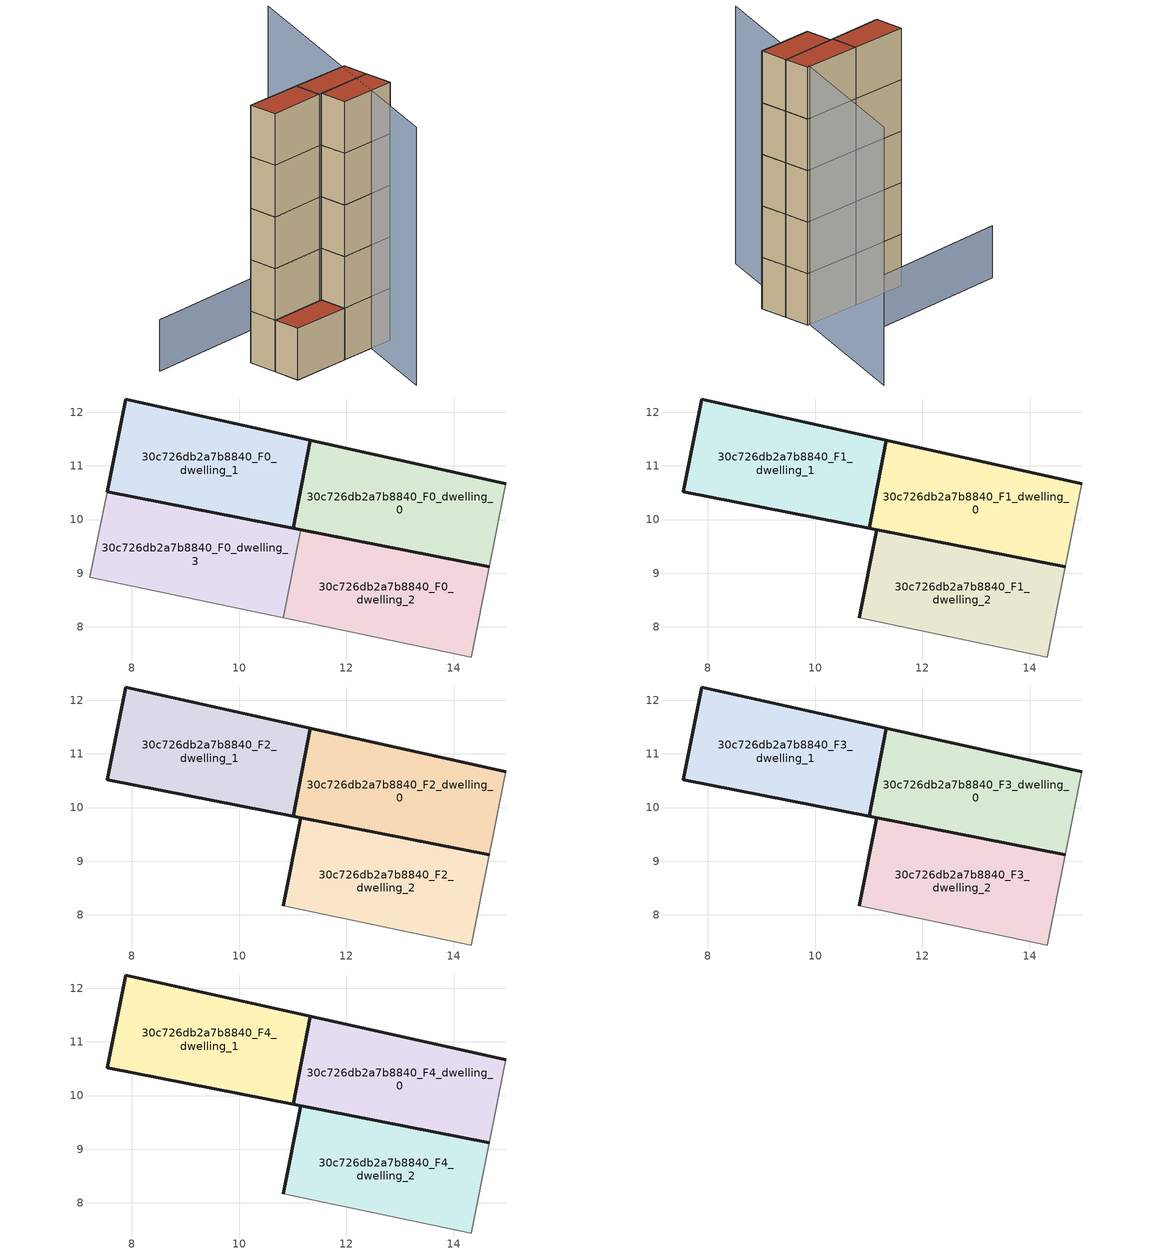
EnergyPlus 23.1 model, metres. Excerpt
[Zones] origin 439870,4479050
30c726db2a7b8840_F0_dwelling_0
 floor ground (EU_floor_Construction): 14.66,9.12 14.97,10.67 11.33,11.48 11.01,9.84 z0
 wall outside (EU_wall_Construction): 14.66,9.12 11.01,9.84 11.33,11.48 14.97,10.67 z0:3
 wall adiabatic (EU_wall_Construction): 14.97,10.67 14.66,9.12 z0:3
30c726db2a7b8840_F0_dwelling_1
 floor ground (EU_floor_Construction): 11.01,9.84 11.33,11.48 7.89,12.25 7.54,10.52 z0
 wall outside (EU_wall_Construction): 7.54,10.52 7.89,12.25 11.33,11.48 11.01,9.84 7.54,10.52 z0:3
30c726db2a7b8840_F0_dwelling_2
 floor ground (EU_floor_Construction): 14.33,7.44 14.66,9.12 11.15,9.81 10.82,8.17 z0
 wall outside (EU_wall_Construction): 11.15,9.81 14.66,9.12 z0:3
 wall adiabatic (EU_wall_Construction): 14.66,9.12 14.33,7.44 10.82,8.17 z0:3
 wall to 30c726db2a7b8840_F0_dwelling_3 (EU_wall_Construction): 10.82,8.17 11.15,9.81 z0:3
30c726db2a7b8840_F0_dwelling_3
 floor ground (EU_floor_Construction): 10.82,8.17 11.15,9.81 7.54,10.52 7.22,8.92 z0
 wall outside (EU_wall_Construction): 7.54,10.52 11.15,9.81 z0:3
 wall adiabatic (EU_wall_Construction): 10.82,8.17 7.22,8.92 7.54,10.52 z0:3
 roof outside (EU_roof_Construction): 11.15,9.81 10.82,8.17 7.22,8.92 7.54,10.52 z3
30c726db2a7b8840_F1_dwelling_0
 floor to 30c726db2a7b8840_F0_dwelling_0 (EU_floor_Construction): 14.66,9.12 14.97,10.67 11.33,11.48 11.01,9.84 z3
 wall outside (EU_wall_Construction): 14.66,9.12 11.01,9.84 11.33,11.48 14.97,10.67 z3:6
 wall adiabatic (EU_wall_Construction): 14.97,10.67 14.66,9.12 z3:6
30c726db2a7b8840_F1_dwelling_1
 floor to 30c726db2a7b8840_F0_dwelling_1 (EU_floor_Construction): 11.01,9.84 11.33,11.48 7.89,12.25 7.54,10.52 z3
 wall outside (EU_wall_Construction): 7.54,10.52 7.89,12.25 11.33,11.48 11.01,9.84 7.54,10.52 z3:6
30c726db2a7b8840_F1_dwelling_2
 floor to 30c726db2a7b8840_F0_dwelling_2 (EU_floor_Construction): 14.33,7.44 14.66,9.12 11.15,9.81 10.82,8.17 z3
 wall outside (EU_wall_Construction): 10.82,8.17 11.15,9.81 14.66,9.12 z3:6
 wall adiabatic (EU_wall_Construction): 14.66,9.12 14.33,7.44 10.82,8.17 z3:6
30c726db2a7b8840_F2_dwelling_0
 floor to 30c726db2a7b8840_F1_dwelling_0 (EU_floor_Construction): 14.66,9.12 14.97,10.67 11.33,11.48 11.01,9.84 z6
 wall outside (EU_wall_Construction): 14.66,9.12 11.01,9.84 11.33,11.48 14.97,10.67 z6:9
 wall adiabatic (EU_wall_Construction): 14.97,10.67 14.66,9.12 z6:9
30c726db2a7b8840_F2_dwelling_1
 floor to 30c726db2a7b8840_F1_dwelling_1 (EU_floor_Construction): 11.01,9.84 11.33,11.48 7.89,12.25 7.54,10.52 z6
 wall outside (EU_wall_Construction): 7.54,10.52 7.89,12.25 11.33,11.48 11.01,9.84 7.54,10.52 z6:9
30c726db2a7b8840_F2_dwelling_2
 floor to 30c726db2a7b8840_F1_dwelling_2 (EU_floor_Construction): 14.33,7.44 14.66,9.12 11.15,9.81 10.82,8.17 z6
 wall outside (EU_wall_Construction): 10.82,8.17 11.15,9.81 14.66,9.12 z6:9
 wall adiabatic (EU_wall_Construction): 14.66,9.12 14.33,7.44 10.82,8.17 z6:9
30c726db2a7b8840_F3_dwelling_0
 floor to 30c726db2a7b8840_F2_dwelling_0 (EU_floor_Construction): 14.66,9.12 14.97,10.67 11.33,11.48 11.01,9.84 z9
 wall outside (EU_wall_Construction): 14.66,9.12 11.01,9.84 11.33,11.48 14.97,10.67 z9:12
 wall adiabatic (EU_wall_Construction): 14.97,10.67 14.66,9.12 z9:12
30c726db2a7b8840_F3_dwelling_1
 floor to 30c726db2a7b8840_F2_dwelling_1 (EU_floor_Construction): 11.01,9.84 11.33,11.48 7.89,12.25 7.54,10.52 z9
 wall outside (EU_wall_Construction): 7.54,10.52 7.89,12.25 11.33,11.48 11.01,9.84 7.54,10.52 z9:12
30c726db2a7b8840_F3_dwelling_2
 floor to 30c726db2a7b8840_F2_dwelling_2 (EU_floor_Construction): 14.33,7.44 14.66,9.12 11.15,9.81 10.82,8.17 z9
 wall outside (EU_wall_Construction): 10.82,8.17 11.15,9.81 14.66,9.12 z9:12
 wall adiabatic (EU_wall_Construction): 14.66,9.12 14.33,7.44 10.82,8.17 z9:12
30c726db2a7b8840_F4_dwelling_0
 floor to 30c726db2a7b8840_F3_dwelling_0 (EU_floor_Construction): 14.66,9.12 14.97,10.67 11.33,11.48 11.01,9.84 z12
 wall outside (EU_wall_Construction): 14.66,9.12 11.01,9.84 11.33,11.48 14.97,10.67 z12:15
 wall adiabatic (EU_wall_Construction): 14.97,10.67 14.66,9.12 z12:15
 roof outside (EU_roof_Construction): 14.97,10.67 14.66,9.12 11.01,9.84 11.33,11.48 z15
30c726db2a7b8840_F4_dwelling_1
 floor to 30c726db2a7b8840_F3_dwelling_1 (EU_floor_Construction): 11.01,9.84 11.33,11.48 7.89,12.25 7.54,10.52 z12
 wall outside (EU_wall_Construction): 7.54,10.52 7.89,12.25 11.33,11.48 11.01,9.84 7.54,10.52 z12:15
 roof outside (EU_roof_Construction): 11.33,11.48 11.01,9.84 7.54,10.52 7.89,12.25 z15
30c726db2a7b8840_F4_dwelling_2
 floor to 30c726db2a7b8840_F3_dwelling_2 (EU_floor_Construction): 14.33,7.44 14.66,9.12 11.15,9.81 10.82,8.17 z12
 wall outside (EU_wall_Construction): 10.82,8.17 11.15,9.81 14.66,9.12 z12:15
 wall adiabatic (EU_wall_Construction): 14.66,9.12 14.33,7.44 10.82,8.17 z12:15
 roof outside (EU_roof_Construction): 14.66,9.12 14.33,7.44 10.82,8.17 11.15,9.81 z15
shading: 9.9,3.16 19.72,18.25 z0:15; 15.4,13.79 4.43,15.82 z0:3
[Building]
EU S2 Campaign: North Axis=0; Terrain=City; Solar Distribution=FullExterior
[Site:Location]
Madrid: Latitude=40.5; Longitude=-3.5; Time Zone=1; Elevation=609
[SizingPeriod:WeatherFileDays]
AnnualSizingPeriod: Begin Month=1; Begin Day of Month=1; End Month=12; End Day of Month=31; Day of Week for Start Day=Monday; Use Weather File Daylight Saving Period=No; Use Weather File Rain and Snow Indicators=No
[MATERIAL]
EU_InternalMass_Material: Roughness=MediumRough; Thickness=0.1; Conductivity=1; Density=1800; Specific Heat=900; Thermal Absorptance=0.9; Solar Absorptance=0.7; Visible Absorptance=0.7
[MATERIAL:NOMASS] Roughness=MediumRough; Thermal Absorptance=0.9; Solar Absorptance=0.7; Visible Absorptance=0.7
Name | Thermal Resistance
EU_wall_NoMass; EU_roof_NoMass | 2.16768
EU_floor_NoMass | 1.14339
[CONSTRUCTION]
EU_wall_Construction: EU_wall_NoMass
EU_roof_Construction: EU_roof_NoMass
EU_floor_Construction: EU_floor_NoMass
EU_InternalMass_Construction: EU_InternalMass_Material
[ZONE] Type=1; Multiplier=1; Ceiling Height=autocalculate; Floor Area=autocalculate; Part of Total Floor Area=Yes
Name | Volume
30c726db2a7b8840_F0_dwelling_0; 30c726db2a7b8840_F1_dwelling_0; 30c726db2a7b8840_F2_dwelling_0; 30c726db2a7b8840_F3_dwelling_0; 30c726db2a7b8840_F4_dwelling_0 | 18.2223
30c726db2a7b8840_F0_dwelling_1; 30c726db2a7b8840_F1_dwelling_1; 30c726db2a7b8840_F2_dwelling_1; 30c726db2a7b8840_F3_dwelling_1; 30c726db2a7b8840_F4_dwelling_1 | 18.2208
30c726db2a7b8840_F0_dwelling_2; 30c726db2a7b8840_F1_dwelling_2; 30c726db2a7b8840_F2_dwelling_2; 30c726db2a7b8840_F3_dwelling_2; 30c726db2a7b8840_F4_dwelling_2 | 18.2263
30c726db2a7b8840_F0_dwelling_3 | 18.2252
[INTERNALMASS] Construction=EU_InternalMass_Construction
Name | Zone or ZoneList | Surface Area
30c726db2a7b8840_F0_dwelling_0_EU_InternalMass | 30c726db2a7b8840_F0_dwelling_0 | 6.07409
30c726db2a7b8840_F0_dwelling_1_EU_InternalMass | 30c726db2a7b8840_F0_dwelling_1 | 6.07354
30c726db2a7b8840_F0_dwelling_2_EU_InternalMass | 30c726db2a7b8840_F0_dwelling_2 | 6.07549
30c726db2a7b8840_F0_dwelling_3_EU_InternalMass | 30c726db2a7b8840_F0_dwelling_3 | 6.07507
30c726db2a7b8840_F1_dwelling_0_EU_InternalMass | 30c726db2a7b8840_F1_dwelling_0 | 8.10064
30c726db2a7b8840_F1_dwelling_1_EU_InternalMass | 30c726db2a7b8840_F1_dwelling_1 | 8.10046
30c726db2a7b8840_F1_dwelling_2_EU_InternalMass | 30c726db2a7b8840_F1_dwelling_2 | 8.10116
30c726db2a7b8840_F2_dwelling_0_EU_InternalMass | 30c726db2a7b8840_F2_dwelling_0 | 8.10064
30c726db2a7b8840_F2_dwelling_1_EU_InternalMass | 30c726db2a7b8840_F2_dwelling_1 | 8.10046
30c726db2a7b8840_F2_dwelling_2_EU_InternalMass | 30c726db2a7b8840_F2_dwelling_2 | 8.10116
30c726db2a7b8840_F3_dwelling_0_EU_InternalMass | 30c726db2a7b8840_F3_dwelling_0 | 8.10064
30c726db2a7b8840_F3_dwelling_1_EU_InternalMass | 30c726db2a7b8840_F3_dwelling_1 | 8.10046
30c726db2a7b8840_F3_dwelling_2_EU_InternalMass | 30c726db2a7b8840_F3_dwelling_2 | 8.10116
30c726db2a7b8840_F4_dwelling_0_EU_InternalMass | 30c726db2a7b8840_F4_dwelling_0 | 8.10064
30c726db2a7b8840_F4_dwelling_1_EU_InternalMass | 30c726db2a7b8840_F4_dwelling_1 | 8.10046
30c726db2a7b8840_F4_dwelling_2_EU_InternalMass | 30c726db2a7b8840_F4_dwelling_2 | 8.10116
[OTHEREQUIPMENT] Fuel Type=Electricity; Design Level Calculation Method=Watts/Area; Power per Zone Floor Area=1; Fraction Latent=0; Fraction Radiant=0; Fraction Lost=0; Carbon Dioxide Generation Rate=0; EndUse Subcategory=EU_Step8_InternalGains
Name | Zone or ZoneList or Space or SpaceList | Schedule
EU_Step8_InternalGain_30c726db2a7b8840_F0_dwelling_0_f000 | 30c726db2a7b8840_F0_dwelling_0 | EU_Step8_GainSchedule_30c726db2a7b8840_F0_dwelling_0_f000
EU_Step8_InternalGain_30c726db2a7b8840_F0_dwelling_1_f000 | 30c726db2a7b8840_F0_dwelling_1 | EU_Step8_GainSchedule_30c726db2a7b8840_F0_dwelling_1_f000
EU_Step8_InternalGain_30c726db2a7b8840_F0_dwelling_2_f000 | 30c726db2a7b8840_F0_dwelling_2 | EU_Step8_GainSchedule_30c726db2a7b8840_F0_dwelling_2_f000
EU_Step8_InternalGain_30c726db2a7b8840_F0_dwelling_3_f000 | 30c726db2a7b8840_F0_dwelling_3 | EU_Step8_GainSchedule_30c726db2a7b8840_F0_dwelling_3_f000
EU_Step8_InternalGain_30c726db2a7b8840_F1_dwelling_0_f000 | 30c726db2a7b8840_F1_dwelling_0 | EU_Step8_GainSchedule_30c726db2a7b8840_F1_dwelling_0_f000
EU_Step8_InternalGain_30c726db2a7b8840_F1_dwelling_1_f000 | 30c726db2a7b8840_F1_dwelling_1 | EU_Step8_GainSchedule_30c726db2a7b8840_F1_dwelling_1_f000
EU_Step8_InternalGain_30c726db2a7b8840_F1_dwelling_2_f000 | 30c726db2a7b8840_F1_dwelling_2 | EU_Step8_GainSchedule_30c726db2a7b8840_F1_dwelling_2_f000
EU_Step8_InternalGain_30c726db2a7b8840_F2_dwelling_0_f000 | 30c726db2a7b8840_F2_dwelling_0 | EU_Step8_GainSchedule_30c726db2a7b8840_F2_dwelling_0_f000
EU_Step8_InternalGain_30c726db2a7b8840_F2_dwelling_1_f000 | 30c726db2a7b8840_F2_dwelling_1 | EU_Step8_GainSchedule_30c726db2a7b8840_F2_dwelling_1_f000
EU_Step8_InternalGain_30c726db2a7b8840_F2_dwelling_2_f000 | 30c726db2a7b8840_F2_dwelling_2 | EU_Step8_GainSchedule_30c726db2a7b8840_F2_dwelling_2_f000
EU_Step8_InternalGain_30c726db2a7b8840_F3_dwelling_0_f000 | 30c726db2a7b8840_F3_dwelling_0 | EU_Step8_GainSchedule_30c726db2a7b8840_F3_dwelling_0_f000
EU_Step8_InternalGain_30c726db2a7b8840_F3_dwelling_1_f000 | 30c726db2a7b8840_F3_dwelling_1 | EU_Step8_GainSchedule_30c726db2a7b8840_F3_dwelling_1_f000
EU_Step8_InternalGain_30c726db2a7b8840_F3_dwelling_2_f000 | 30c726db2a7b8840_F3_dwelling_2 | EU_Step8_GainSchedule_30c726db2a7b8840_F3_dwelling_2_f000
EU_Step8_InternalGain_30c726db2a7b8840_F4_dwelling_0_f000 | 30c726db2a7b8840_F4_dwelling_0 | EU_Step8_GainSchedule_30c726db2a7b8840_F4_dwelling_0_f000
EU_Step8_InternalGain_30c726db2a7b8840_F4_dwelling_1_f000 | 30c726db2a7b8840_F4_dwelling_1 | EU_Step8_GainSchedule_30c726db2a7b8840_F4_dwelling_1_f000
EU_Step8_InternalGain_30c726db2a7b8840_F4_dwelling_2_f000 | 30c726db2a7b8840_F4_dwelling_2 | EU_Step8_GainSchedule_30c726db2a7b8840_F4_dwelling_2_f000
[ZONEVENTILATION:DESIGNFLOWRATE] Schedule=EU_AlwaysOn; Design Flow Rate Calculation Method=AirChanges/Hour; Air Changes per Hour=0.480546; Ventilation Type=Natural; Fan Pressure Rise=0; Fan Total Efficiency=1; Constant Term Coefficient=1; Temperature Term Coefficient=0; Velocity Term Coefficient=0; Velocity Squared Term Coefficient=0; Minimum Indoor Temperature=-100; Maximum Indoor Temperature=100; Delta Temperature=-100; Minimum Outdoor Temperature=-100; Maximum Outdoor Temperature=100; Maximum Wind Speed=40
Name | Zone or ZoneList or Space or SpaceList
EU_ConstantAir_30c726db2a7b8840_F0_dwelling_0 | 30c726db2a7b8840_F0_dwelling_0
EU_ConstantAir_30c726db2a7b8840_F0_dwelling_1 | 30c726db2a7b8840_F0_dwelling_1
EU_ConstantAir_30c726db2a7b8840_F0_dwelling_2 | 30c726db2a7b8840_F0_dwelling_2
EU_ConstantAir_30c726db2a7b8840_F0_dwelling_3 | 30c726db2a7b8840_F0_dwelling_3
EU_ConstantAir_30c726db2a7b8840_F1_dwelling_0 | 30c726db2a7b8840_F1_dwelling_0
EU_ConstantAir_30c726db2a7b8840_F1_dwelling_1 | 30c726db2a7b8840_F1_dwelling_1
EU_ConstantAir_30c726db2a7b8840_F1_dwelling_2 | 30c726db2a7b8840_F1_dwelling_2
EU_ConstantAir_30c726db2a7b8840_F2_dwelling_0 | 30c726db2a7b8840_F2_dwelling_0
EU_ConstantAir_30c726db2a7b8840_F2_dwelling_1 | 30c726db2a7b8840_F2_dwelling_1
EU_ConstantAir_30c726db2a7b8840_F2_dwelling_2 | 30c726db2a7b8840_F2_dwelling_2
EU_ConstantAir_30c726db2a7b8840_F3_dwelling_0 | 30c726db2a7b8840_F3_dwelling_0
EU_ConstantAir_30c726db2a7b8840_F3_dwelling_1 | 30c726db2a7b8840_F3_dwelling_1
EU_ConstantAir_30c726db2a7b8840_F3_dwelling_2 | 30c726db2a7b8840_F3_dwelling_2
EU_ConstantAir_30c726db2a7b8840_F4_dwelling_0 | 30c726db2a7b8840_F4_dwelling_0
EU_ConstantAir_30c726db2a7b8840_F4_dwelling_1 | 30c726db2a7b8840_F4_dwelling_1
EU_ConstantAir_30c726db2a7b8840_F4_dwelling_2 | 30c726db2a7b8840_F4_dwelling_2
[HVACTEMPLATE:THERMOSTAT] Constant Heating Setpoint=20; Constant Cooling Setpoint=50
EU_HeatOnly_30c726db2a7b8840_F0_dwelling_0; EU_HeatOnly_30c726db2a7b8840_F0_dwelling_1; EU_HeatOnly_30c726db2a7b8840_F0_dwelling_2; EU_HeatOnly_30c726db2a7b8840_F0_dwelling_3; EU_HeatOnly_30c726db2a7b8840_F1_dwelling_0; EU_HeatOnly_30c726db2a7b8840_F1_dwelling_1; EU_HeatOnly_30c726db2a7b8840_F1_dwelling_2; EU_HeatOnly_30c726db2a7b8840_F2_dwelling_0; EU_HeatOnly_30c726db2a7b8840_F2_dwelling_1; EU_HeatOnly_30c726db2a7b8840_F2_dwelling_2; EU_HeatOnly_30c726db2a7b8840_F3_dwelling_0; EU_HeatOnly_30c726db2a7b8840_F3_dwelling_1; EU_HeatOnly_30c726db2a7b8840_F3_dwelling_2; EU_HeatOnly_30c726db2a7b8840_F4_dwelling_0; EU_HeatOnly_30c726db2a7b8840_F4_dwelling_1; EU_HeatOnly_30c726db2a7b8840_F4_dwelling_2
[HVACTEMPLATE:ZONE:IDEALLOADSAIRSYSTEM] System Availability Schedule=EU_AlwaysOn; Maximum Heating Supply Air Temperature=50; Minimum Cooling Supply Air Temperature=13; Maximum Heating Supply Air Humidity Ratio=0.0156; Minimum Cooling Supply Air Humidity Ratio=0.0077; Heating Limit=NoLimit; Cooling Limit=NoLimit; Heating Availability Schedule=EU_AlwaysOn; Cooling Availability Schedule=EU_CoolingOff; Dehumidification Control Type=ConstantSensibleHeatRatio; Cooling Sensible Heat Ratio=0.7; Dehumidification Setpoint=60; Humidification Control Type=None; Humidification Setpoint=30; Outdoor Air Method=None; Outdoor Air Flow Rate per Person=0.00944; Outdoor Air Flow Rate per Zone Floor Area=0; Outdoor Air Flow Rate per Zone=0; Demand Controlled Ventilation Type=None; Outdoor Air Economizer Type=NoEconomizer; Heat Recovery Type=None; Sensible Heat Recovery Effectiveness=0.7; Latent Heat Recovery Effectiveness=0.65
Name | Template Thermostat
30c726db2a7b8840_F0_dwelling_0 | EU_HeatOnly_30c726db2a7b8840_F0_dwelling_0
30c726db2a7b8840_F0_dwelling_1 | EU_HeatOnly_30c726db2a7b8840_F0_dwelling_1
30c726db2a7b8840_F0_dwelling_2 | EU_HeatOnly_30c726db2a7b8840_F0_dwelling_2
30c726db2a7b8840_F0_dwelling_3 | EU_HeatOnly_30c726db2a7b8840_F0_dwelling_3
30c726db2a7b8840_F1_dwelling_0 | EU_HeatOnly_30c726db2a7b8840_F1_dwelling_0
30c726db2a7b8840_F1_dwelling_1 | EU_HeatOnly_30c726db2a7b8840_F1_dwelling_1
30c726db2a7b8840_F1_dwelling_2 | EU_HeatOnly_30c726db2a7b8840_F1_dwelling_2
30c726db2a7b8840_F2_dwelling_0 | EU_HeatOnly_30c726db2a7b8840_F2_dwelling_0
30c726db2a7b8840_F2_dwelling_1 | EU_HeatOnly_30c726db2a7b8840_F2_dwelling_1
30c726db2a7b8840_F2_dwelling_2 | EU_HeatOnly_30c726db2a7b8840_F2_dwelling_2
30c726db2a7b8840_F3_dwelling_0 | EU_HeatOnly_30c726db2a7b8840_F3_dwelling_0
30c726db2a7b8840_F3_dwelling_1 | EU_HeatOnly_30c726db2a7b8840_F3_dwelling_1
30c726db2a7b8840_F3_dwelling_2 | EU_HeatOnly_30c726db2a7b8840_F3_dwelling_2
30c726db2a7b8840_F4_dwelling_0 | EU_HeatOnly_30c726db2a7b8840_F4_dwelling_0
30c726db2a7b8840_F4_dwelling_1 | EU_HeatOnly_30c726db2a7b8840_F4_dwelling_1
30c726db2a7b8840_F4_dwelling_2 | EU_HeatOnly_30c726db2a7b8840_F4_dwelling_2
[SIZING:ZONE] Zone Cooling Design Supply Air Temperature Input Method=SupplyAirTemperature; Zone Cooling Design Supply Air Temperature=13; Zone Heating Design Supply Air Temperature Input Method=SupplyAirTemperature; Zone Heating Design Supply Air Temperature=50; Zone Cooling Design Supply Air Humidity Ratio=0.008; Zone Heating Design Supply Air Humidity Ratio=0.008; Cooling Design Air Flow Method=DesignDay; Cooling Design Air Flow Rate=0; Cooling Minimum Air Flow per Zone Floor Area=0.000762; Cooling Minimum Air Flow=0; Cooling Minimum Air Flow Fraction=0.2; Heating Design Air Flow Method=DesignDay; Heating Design Air Flow Rate=0; Heating Maximum Air Flow per Zone Floor Area=0.002032; Heating Maximum Air Flow=0.141576; Heating Maximum Air Flow Fraction=0.3; Account for Dedicated Outdoor Air System=No; Dedicated Outdoor Air System Control Strategy=NeutralSupplyAir; Dedicated Outdoor Air Low Setpoint Temperature for Design=autosize; Dedicated Outdoor Air High Setpoint Temperature for Design=autosize; Zone Load Sizing Method=Sensible Load Only No Latent Load; Zone Latent Cooling Design Supply Air Humidity Ratio Input Method=HumidityRatioDifference; Zone Cooling Design Supply Air Humidity Ratio Difference=0.005; Zone Latent Heating Design Supply Air Humidity Ratio Input Method=HumidityRatioDifference; Zone Humidification Design Supply Air Humidity Ratio Difference=0.005
30c726db2a7b8840_F0_dwelling_0; 30c726db2a7b8840_F0_dwelling_1; 30c726db2a7b8840_F0_dwelling_2; 30c726db2a7b8840_F0_dwelling_3; 30c726db2a7b8840_F1_dwelling_0; 30c726db2a7b8840_F1_dwelling_1; 30c726db2a7b8840_F1_dwelling_2; 30c726db2a7b8840_F2_dwelling_0; 30c726db2a7b8840_F2_dwelling_1; 30c726db2a7b8840_F2_dwelling_2; 30c726db2a7b8840_F3_dwelling_0; 30c726db2a7b8840_F3_dwelling_1; 30c726db2a7b8840_F3_dwelling_2; 30c726db2a7b8840_F4_dwelling_0; 30c726db2a7b8840_F4_dwelling_1; 30c726db2a7b8840_F4_dwelling_2
[SCHEDULE:CONSTANT]
Name | Hourly Value
EU_AlwaysOn | 1
EU_CoolingOff | 0
[SCHEDULE:FILE] Column Number=1; Rows to Skip at Top=0; Number of Hours of Data=8760; Column Separator=Comma; Interpolate to Timestep=No; Minutes per Item=60; Adjust Schedule for Daylight Savings=Yes
Name | File
EU_Step8_GainSchedule_30c726db2a7b8840_F0_dwelling_0_f000 | ../../schedules/30c726db2a7b8840/30c726db2a7b8840_F0_dwelling_0_f000_gain.csv
EU_Step8_GainSchedule_30c726db2a7b8840_F0_dwelling_1_f000 | ../../schedules/30c726db2a7b8840/30c726db2a7b8840_F0_dwelling_1_f000_gain.csv
EU_Step8_GainSchedule_30c726db2a7b8840_F0_dwelling_2_f000 | ../../schedules/30c726db2a7b8840/30c726db2a7b8840_F0_dwelling_2_f000_gain.csv
EU_Step8_GainSchedule_30c726db2a7b8840_F0_dwelling_3_f000 | ../../schedules/30c726db2a7b8840/30c726db2a7b8840_F0_dwelling_3_f000_gain.csv
EU_Step8_GainSchedule_30c726db2a7b8840_F1_dwelling_0_f000 | ../../schedules/30c726db2a7b8840/30c726db2a7b8840_F1_dwelling_0_f000_gain.csv
EU_Step8_GainSchedule_30c726db2a7b8840_F1_dwelling_1_f000 | ../../schedules/30c726db2a7b8840/30c726db2a7b8840_F1_dwelling_1_f000_gain.csv
EU_Step8_GainSchedule_30c726db2a7b8840_F1_dwelling_2_f000 | ../../schedules/30c726db2a7b8840/30c726db2a7b8840_F1_dwelling_2_f000_gain.csv
EU_Step8_GainSchedule_30c726db2a7b8840_F2_dwelling_0_f000 | ../../schedules/30c726db2a7b8840/30c726db2a7b8840_F2_dwelling_0_f000_gain.csv
EU_Step8_GainSchedule_30c726db2a7b8840_F2_dwelling_1_f000 | ../../schedules/30c726db2a7b8840/30c726db2a7b8840_F2_dwelling_1_f000_gain.csv
EU_Step8_GainSchedule_30c726db2a7b8840_F2_dwelling_2_f000 | ../../schedules/30c726db2a7b8840/30c726db2a7b8840_F2_dwelling_2_f000_gain.csv
EU_Step8_GainSchedule_30c726db2a7b8840_F3_dwelling_0_f000 | ../../schedules/30c726db2a7b8840/30c726db2a7b8840_F3_dwelling_0_f000_gain.csv
EU_Step8_GainSchedule_30c726db2a7b8840_F3_dwelling_1_f000 | ../../schedules/30c726db2a7b8840/30c726db2a7b8840_F3_dwelling_1_f000_gain.csv
EU_Step8_GainSchedule_30c726db2a7b8840_F3_dwelling_2_f000 | ../../schedules/30c726db2a7b8840/30c726db2a7b8840_F3_dwelling_2_f000_gain.csv
EU_Step8_GainSchedule_30c726db2a7b8840_F4_dwelling_0_f000 | ../../schedules/30c726db2a7b8840/30c726db2a7b8840_F4_dwelling_0_f000_gain.csv
EU_Step8_GainSchedule_30c726db2a7b8840_F4_dwelling_1_f000 | ../../schedules/30c726db2a7b8840/30c726db2a7b8840_F4_dwelling_1_f000_gain.csv
EU_Step8_GainSchedule_30c726db2a7b8840_F4_dwelling_2_f000 | ../../schedules/30c726db2a7b8840/30c726db2a7b8840_F4_dwelling_2_f000_gain.csv
